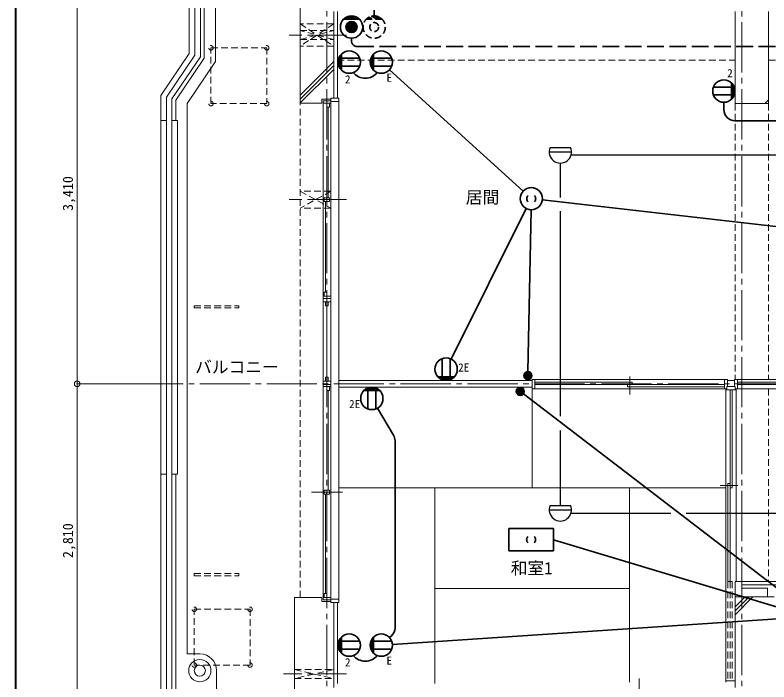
# Model space of a CAD drawing. Units: millimetres at full size, sheet at 1:50. Extents: x -9674 to 9699, y -6794 to 6791.
# Drawn here: x -9674 to -2915, y -2237 to 3738 of the extents above; entities that cross this region are included whole.
import ezdxf
from ezdxf.enums import TextEntityAlignment as Align

# ---------------------------------------------------------------- set-up
doc = ezdxf.new("R2010")
doc.units = ezdxf.units.MM
doc.header["$LTSCALE"] = 50
doc.header["$PDMODE"] = 32
doc.header["$PDSIZE"] = 50
for name, pattern in [('CHAIN1', [8, 5, -1, 1, -1]), ('CHAIN2', [12, 9, -1, 1, -1]), ('DASHED1', [1.8, 1.2, -0.6]), ('DASHED3', [4, 3, -1])]:
    doc.linetypes.add(name, pattern=pattern)
for name, color, linetype, lineweight in [('0-0_図面枠', 7, 'Continuous', 9), ('1-0_芯', 134, 'CHAIN2', 9), ('1-1_躯体', 134, 'Continuous', 9), ('1-2_間仕切', 134, 'Continuous', 9), ('1-3_建具', 134, 'Continuous', 9), ('1-4_仕上げ', 134, 'Continuous', 9), ('1-6_ﾊﾞﾙｺﾆｰ・階段', 134, 'Continuous', 9), ('1-7_その他', 134, 'DASHED1', 9), ('1-8_ハッチ', 134, 'Continuous', 9), ('1-B_寸法', 134, 'Continuous', 9), ('1-C_梁', 134, 'DASHED1', 9), ('2-0_芯', 2, 'Continuous', 35), ('3-2', 3, 'DASHED1', 35), ('3-3', 1, 'Continuous', 25), ('3-E', 3, 'Continuous', 35)]:
    doc.layers.add(name, color=color, linetype=linetype, lineweight=lineweight)
doc.layers.add('1-A_文字', color=134, linetype='Continuous')
doc.styles.add('ＭＳ ゴシック', font='')
doc.styles.get('ＭＳ ゴシック').set_extended_font_data('MS Gothic')

msp = doc.modelspace()

# ---------------------------------------------------------------- linework, layer by layer
at = {"layer": '0-0_図面枠'}
for p, q in [((-9673.92, 6791.43), (-9673.92, -6793.93)), ((-9672.16, 6789.66), (-9672.16, -6792.16)), ((-9670.4, 6787.9), (-9670.4, -6790.4)), ((-9668.64, -6788.64), (-9668.64, 6786.14)), ((-9666.87, 6784.38), (-9666.87, -6786.88)), ((-9665.11, 6782.61), (-9665.11, -6785.11)), ((-9663.35, 6780.85), (-9663.35, -6783.35))]:
    msp.add_line(p, q, dxfattribs=at)
at = {"layer": '1-0_芯'}
for p, q in [((-6877.5, -3375.62), (-6877.5, 4844.38)), ((-3157.5, -3375.62), (-3157.5, 4844.38)), ((-8617.5, 434.38), (2962.5, 434.38)), ((-3157.5, -1365.62), (-1017.5, -1365.62))]:
    msp.add_line(p, q, dxfattribs=at)
at = {"layer": '1-1_躯体'}
for p, q in [((-7117.5, 2949.38), (-7117.5, 4704.38)), ((-6817.5, 2994.38), (-6817.5, 3769.38)), ((-3217.5, 2944.38), (-3217.5, 3769.38)), ((-2917.5, 2944.38), (-2917.5, 3769.38)), ((-6922.5, 2984.38), (-6922.5, 2949.38)), ((-6842.5, 2984.38), (-6922.5, 2984.38)), ((-6922.5, 2949.38), (-7117.5, 2949.38)), ((-3217.5, 2944.38), (-2917.5, 2944.38)), ((-7167.5, -2485.62), (-7167.5, -1480.62)), ((-6922.5, -1480.62), (-7167.5, -1480.62)), ((-6922.5, -1515.62), (-6922.5, -1480.62)), ((-3217.5, -2285.62), (-3217.5, -1475.62)), ((-3217.5, -1475.62), (-2867.5, -1475.62)), ((-6842.5, -1515.62), (-6922.5, -1515.62)), ((-6817.5, -2285.62), (-6817.5, -1525.62))]:
    msp.add_line(p, q, dxfattribs=at)
at = {"layer": '1-2_間仕切'}
for p, q in [((-6770.5, 464.38), (-5037.5, 464.38)), ((-6770.5, 404.38), (-5037.5, 404.38)), ((-3217.5, -1335.62), (-2767.5, -1335.62)), ((-3217.5, -1475.62), (-3217.5, -1335.62)), ((-3157.5, -1475.62), (-3157.5, -1395.62)), ((-3157.5, -1395.62), (-2927.5, -1395.62)), ((-2927.5, -1475.62), (-2927.5, -1395.62))]:
    msp.add_line(p, q, dxfattribs=at)
at = {"layer": '1-3_建具'}
for p, q in [((-6842.5, 2994.38), (-6842.5, 2964.38)), ((-6770.5, 2994.38), (-6842.5, 2994.38)), ((-6912.5, 2969.38), (-6912.5, 2934.38)), ((-6912.5, 2969.38), (-6842.5, 2969.38)), ((-6842.5, 2949.38), (-6912.5, 2949.38)), ((-6912.5, 1234.38), (-6912.5, 2934.38)), ((-6877.5, 2914.38), (-6877.5, 2949.38)), ((-6853.5, 2914.38), (-6877.5, 2914.38)), ((-6865.5, 2101.88), (-6865.5, 2914.38)), ((-6853.5, 2914.38), (-6853.5, 2949.38)), ((-6842.5, 2934.38), (-6842.5, 2969.38)), ((-6842.5, 1234.38), (-6842.5, 2934.38)), ((-6770.5, 2964.38), (-6770.5, -1495.62)), ((-6901.5, 2101.88), (-6853.5, 2101.88)), ((-6877.5, 2101.88), (-6877.5, 2066.88)), ((-6853.5, 2101.88), (-6853.5, 2066.88)), ((-7015.98, 2084.38), (-6739.02, 2084.38)), ((-6889.5, 1254.38), (-6889.5, 2066.88)), ((-6912.5, 1154.38), (-6912.5, 1234.38)), ((-6842.5, 1219.38), (-6912.5, 1219.38)), ((-6901.5, 1254.38), (-6877.5, 1254.38)), ((-6901.5, 1254.38), (-6901.5, 1219.38)), ((-6877.5, 1254.38), (-6877.5, 1219.38)), ((-6842.5, 1234.38), (-6842.5, 1154.38)), ((-6912.5, 1199.38), (-6842.5, 1199.38)), ((-6842.5, 1169.38), (-6912.5, 1169.38)), ((-6912.5, 474.38), (-6912.5, 1154.38)), ((-6889.5, 1134.38), (-6889.5, 1169.38)), ((-6865.5, 1134.38), (-6865.5, 1169.38)), ((-6842.5, 474.38), (-6842.5, 1154.38)), ((-6865.5, 1134.38), (-6889.5, 1134.38)), ((-6877.5, 494.38), (-6877.5, 1134.38)), ((-6912.5, 474.38), (-6912.5, 394.38)), ((-6865.5, 494.38), (-6889.5, 494.38)), ((-6889.5, 494.38), (-6889.5, 459.38)), ((-6865.5, 494.38), (-6865.5, 459.38)), ((-6842.5, 394.38), (-6842.5, 474.38)), ((-5037.5, 474.38), (-5012.5, 474.38)), ((-5037.5, 389.38), (-5037.5, 474.38)), ((-3312.5, 474.38), (-5012.5, 474.38)), ((-4162.5, 338.55), (-4162.5, 498.55)), ((-3312.5, 389.38), (-3312.5, 474.38)), ((-3312.5, 474.38), (-3287.5, 474.38)), ((-3287.5, 410.38), (-3287.5, 474.38)), ((-3222.5, 474.38), (-3197.5, 474.38)), ((-3222.5, 410.38), (-3222.5, 474.38)), ((-3197.5, 474.38), (-1482.5, 474.38)), ((-6842.5, 459.38), (-6912.5, 459.38)), ((-6912.5, 429.38), (-6842.5, 429.38)), ((-6842.5, 409.38), (-6912.5, 409.38)), ((-6877.5, 374.38), (-6877.5, 409.38)), ((-6853.5, 374.38), (-6853.5, 409.38)), ((-4142.5, 448.55), (-5012.5, 448.55)), ((-5012.5, 428.55), (-4142.5, 428.55)), ((-4182.5, 408.55), (-4182.5, 428.55)), ((-4182.5, 428.55), (-3312.5, 428.55)), ((-3312.5, 408.55), (-4182.5, 408.55)), ((-4142.5, 428.55), (-4142.5, 448.55)), ((-3292.5, 410.38), (-3217.5, 410.38)), ((-3287.5, 464.38), (-3222.5, 464.38)), ((-3217.5, 389.38), (-3217.5, 410.38)), ((-2320, 448.55), (-3197.5, 448.55)), ((-3197.5, 428.55), (-2320, 428.55)), ((-6912.5, -1465.62), (-6912.5, 394.38)), ((-6877.5, 374.38), (-6853.5, 374.38)), ((-6865.5, -518.12), (-6865.5, 374.38)), ((-6842.5, -1465.62), (-6842.5, 394.38)), ((-5012.5, 389.38), (-3312.5, 389.38)), ((-3312.5, 389.38), (-3302.5, 389.38)), ((-3302.5, 379.38), (-3302.5, 389.38)), ((-3302.5, 379.38), (-3207.5, 379.38)), ((-3263.33, 379.38), (-3263.33, -498.12)), ((-3217.5, 389.38), (-3207.5, 389.38)), ((-3207.5, 379.38), (-3207.5, 389.38)), ((-3207.5, -1335.62), (-3207.5, 379.38)), ((-1482.5, 389.38), (-3197.5, 389.38)), ((-3263.33, -458.12), (-3263.33, -1335.62)), ((-7015.98, -535.62), (-6739.02, -535.62)), ((-6901.5, -518.12), (-6853.5, -518.12)), ((-6877.5, -518.12), (-6877.5, -553.12)), ((-6853.5, -518.12), (-6853.5, -553.12)), ((-3353.33, -478.12), (-3193.33, -478.12)), ((-6889.5, -1445.62), (-6889.5, -553.12)), ((-3263.33, -1335.62), (-3283.33, -1335.62)), ((-6912.5, -1500.62), (-6912.5, -1465.62)), ((-6842.5, -1480.62), (-6912.5, -1480.62)), ((-6901.5, -1445.62), (-6877.5, -1445.62)), ((-6901.5, -1445.62), (-6901.5, -1480.62)), ((-6877.5, -1445.62), (-6877.5, -1480.62)), ((-6842.5, -1465.62), (-6842.5, -1500.62)), ((-6912.5, -1500.62), (-6842.5, -1500.62)), ((-4077.5, -2483.09), (-4077.5, -2206.14)), ((-3302.5, -2237.62), (-3302.5, -2225.62))]:
    msp.add_line(p, q, dxfattribs=at)
at = {"layer": '1-3_建具', "linetype": 'DASHED1'}
for p, q in [((-3283.33, -1335.62), (-3283.33, -2225.62)), ((-3263.33, -1335.62), (-3263.33, -2225.62)), ((-3263.33, -1335.62), (-3243.33, -1335.62)), ((-3243.33, -1335.62), (-3243.33, -2225.62))]:
    msp.add_line(p, q, dxfattribs=at)
at = {"layer": '1-3_建具'}
for points in [[(-6770.5, 2994.38), (-6770.5, 2964.38), (-6842.5, 2964.38)], [(-6901.5, 2101.88), (-6901.5, 2066.88), (-6853.5, 2066.88)], [(-5037.5, 389.38), (-5012.5, 389.38), (-5012.5, 474.38)], [(-3207.5, 389.38), (-3197.5, 389.38), (-3197.5, 474.38)], [(-3302.5, 389.38), (-3292.5, 389.38), (-3292.5, 410.38)], [(-3217.5, -2225.62), (-3302.5, -2225.62), (-3302.5, 379.38)], [(-3263.33, -498.12), (-3243.33, -498.12), (-3243.33, 379.38)], [(-3283.33, -1335.62), (-3283.33, -458.12), (-3263.33, -458.12)], [(-6901.5, -518.12), (-6901.5, -553.12), (-6853.5, -553.12)], [(-6770.5, -1525.62), (-6770.5, -1495.62), (-6842.5, -1495.62)], [(-6770.5, -1525.62), (-6842.5, -1525.62), (-6842.5, -1495.62)]]:
    msp.add_lwpolyline(points, dxfattribs=at)
at = {"layer": '1-4_仕上げ'}
for p, q in [((-5037.5, -497.28), (-5037.5, 404.38)), ((-6770.5, -497.28), (-3302.5, -497.28)), ((-5910, -2250.62), (-5910, -497.28)), ((-4165, -2237.62), (-4165, -497.28)), ((-5910, -1398.95), (-4165, -1398.95))]:
    msp.add_line(p, q, dxfattribs=at)
at = {"layer": '1-6_ﾊﾞﾙｺﾆｰ・階段'}
for p, q in [((-7977.5, 4329.98), (-7977.5, 3352.92)), ((-8112.5, 4294.38), (-8112.5, 3394.38)), ((-7877.5, 3824.38), (-7877.5, 3322.21)), ((-8367.5, 3018.38), (-8112.5, 3394.38)), ((-8317.5, 3003.03), (-8062.5, 3379.03)), ((-8267.5, 2987.67), (-8012.5, 3363.67)), ((-8232.5, 2976.92), (-7977.5, 3352.92)), ((-8132.5, 2946.21), (-7877.5, 3322.21)), ((-8367.5, 3018.38), (-8367.5, -2485.62)), ((-8317.5, 3003.03), (-8317.5, -2435.62)), ((-8267.5, 2987.67), (-8267.5, -2385.62)), ((-8232.5, 2976.92), (-8232.5, 2794.38)), ((-8317.5, 2794.38), (-8367.5, 2794.38)), ((-8217.5, 2794.38), (-8267.5, 2794.38)), ((-8217.5, 2794.38), (-8217.5, -375.62)), ((-8317.5, -375.62), (-8367.5, -375.62)), ((-8217.5, -375.62), (-8267.5, -375.62)), ((-8232.5, -375.62), (-8232.5, -2350.62)), ((-7867.5, -2135.62), (-7867.5, -2350.62))]:
    msp.add_line(p, q, dxfattribs=at)
for points in [[(-8317.5, 4685.74), (-8062.5, 4309.74), (-8062.5, 3379.03)], [(-8267.5, 4701.1), (-8012.5, 4325.1), (-8012.5, 3363.67)], [(-8017.5, -1985.62), (-8132.5, -1985.62), (-8132.5, 2946.21)]]:
    msp.add_lwpolyline(points, dxfattribs=at)
for radius in [100, 50]:
    msp.add_circle((-8017.5, -2135.62), radius, dxfattribs=at)
msp.add_arc((-8017.5, -2135.62), 150, 0, 90, dxfattribs=at)
at = {"layer": '1-7_その他'}
for p, q in [((-6817.5, 3659.38), (-7117.5, 3659.38)), ((-7117.5, 3659.38), (-6817.5, 3459.38)), ((-6817.5, 3659.38), (-7117.5, 3459.38)), ((-7117.5, 3599.38), (-6817.5, 3599.38)), ((-7117.5, 3519.38), (-6817.5, 3599.38)), ((-6817.5, 3519.38), (-7117.5, 3599.38)), ((-7117.5, 3519.38), (-6817.5, 3519.38)), ((-6817.5, 3459.38), (-7117.5, 3459.38)), ((-7917.5, 3444.38), (-7417.5, 3444.38)), ((-7917.5, 2944.38), (-7917.5, 3444.38)), ((-7417.5, 3444.38), (-7417.5, 2944.38)), ((-7417.5, 2944.38), (-7917.5, 2944.38)), ((-6842.5, 2159.38), (-7117.5, 2159.38)), ((-7117.5, 2159.38), (-6842.5, 2009.38)), ((-6842.5, 2159.38), (-7117.5, 2009.38)), ((-6842.5, 2009.38), (-7117.5, 2009.38)), ((-8067.5, 1134.38), (-8067.5, 1114.38)), ((-8067.5, 1114.38), (-7667.5, 1114.38)), ((-8067.5, -1265.62), (-8067.5, -1285.62)), ((-8067.5, -1285.62), (-7667.5, -1285.62)), ((-8067.5, -1585.62), (-7567.5, -1585.62)), ((-8067.5, -2085.62), (-8067.5, -1585.62)), ((-7567.5, -1585.62), (-7567.5, -2085.62)), ((-7567.5, -2085.62), (-8067.5, -2085.62)), ((-7167.5, -2125.62), (-6817.5, -2125.62)), ((-7167.5, -2125.62), (-6817.5, -2205.62)), ((-6817.5, -2125.62), (-7167.5, -2205.62)), ((-7167.5, -2205.62), (-6817.5, -2205.62))]:
    msp.add_line(p, q, dxfattribs=at)
at = {"layer": '1-7_その他', "linetype": 'CHAIN1'}
for p, q in [((-6702.5, 3559.38), (-7217.5, 3559.38)), ((-6702.5, 2084.38), (-7217.5, 2084.38)), ((-6702.5, -2165.62), (-7267.5, -2165.62))]:
    msp.add_line(p, q, dxfattribs=at)
at = {"layer": '1-7_その他'}
for points in [[(-8067.5, 1134.38), (-7667.5, 1134.38), (-7667.5, 1114.38)], [(-8067.5, -1265.62), (-7667.5, -1265.62), (-7667.5, -1285.62)]]:
    msp.add_lwpolyline(points, dxfattribs=at)
for centre in [(-7917.5, 3444.38), (-7417.5, 3444.38), (-7917.5, 2944.38), (-7417.5, 2944.38), (-8067.5, -1585.62), (-7567.5, -1585.62), (-8067.5, -2085.62), (-7567.5, -2085.62)]:
    msp.add_circle(centre, 20, dxfattribs=at)
at = {"layer": '1-8_ハッチ'}
for p, q in [((-6782.5, 2994.38), (-6782.5, 3769.38)), ((-7117.5, 3021.17), (-6817.5, 3321.17)), ((-7117.5, 2985.82), (-6817.5, 3285.82)), ((-7117.5, 2950.46), (-6817.5, 3250.46)), ((-2951.65, 2944.38), (-2917.5, 2978.53)), ((-3217.5, -1634.82), (-3058.3, -1475.62)), ((-3217.5, -1599.46), (-3093.65, -1475.62)), ((-3217.5, -1564.11), (-3129.01, -1475.62)), ((-6782.5, -2250.62), (-6782.5, -1525.62))]:
    msp.add_line(p, q, dxfattribs=at)
at = {"layer": '1-B_寸法'}
for p, q in [((-9117.5, 434.38), (-9117.5, 3844.38)), ((-9117.5, -2375.62), (-9117.5, 434.38)), ((-9117.5, 434.38), (-8617.5, 434.38))]:
    msp.add_line(p, q, dxfattribs=at)
msp.add_point((-9117.5, 434.38), dxfattribs=at)
at = {"layer": '1-C_梁'}
for p, q in [((-6782.5, 3334.38), (-3217.5, 3334.38)), ((-2917.5, 3334.38), (-1347.5, 3334.38)), ((-7117.5, -1480.62), (-7117.5, 2949.38)), ((-3217.5, 2944.38), (-3217.5, 474.38)), ((-2917.5, 2944.38), (-2917.5, 474.38)), ((-2917.5, 389.38), (-2917.5, -1335.62))]:
    msp.add_line(p, q, dxfattribs=at)
at = {"layer": '2-0_芯'}
for p, q in [((-6750.86, 3247.86), (-6750.86, 3384.55)), ((-6747.85, 3244.79), (-6747.85, 3387.62)), ((-6463.42, 3247.86), (-6463.42, 3384.55)), ((-6460.42, 3244.79), (-6460.42, 3387.62)), ((-6774.86, 3291.88), (-6774.86, 3340.53)), ((-6771.54, 3351.21), (-6584.14, 3351.21)), ((-6768.86, 3274.74), (-6768.86, 3357.67)), ((-6762.86, 3263.53), (-6762.86, 3368.88)), ((-6756.86, 3254.9), (-6756.86, 3377.52)), ((-6487.42, 3291.88), (-6487.42, 3340.53)), ((-6484.1, 3351.21), (-6296.71, 3351.21)), ((-6481.42, 3274.74), (-6481.42, 3357.67)), ((-6475.42, 3263.53), (-6475.42, 3368.88)), ((-6469.42, 3254.9), (-6469.42, 3377.52)), ((-6771.54, 3281.21), (-6584.14, 3281.21)), ((-6484.1, 3281.21), (-6296.71, 3281.21)), ((-5119.78, 2160.57), (-6316.41, 3248.91)), ((-3249.33, 2985.76), (-3249.33, 3128.59)), ((-3246.33, 2988.83), (-3246.33, 3125.51)), ((-3240.33, 2995.86), (-3240.33, 3118.48)), ((-3234.33, 3004.49), (-3234.33, 3109.85)), ((-3413.04, 3092.17), (-3225.65, 3092.17)), ((-3228.33, 3015.71), (-3228.33, 3098.64)), ((-3222.33, 3032.85), (-3222.33, 3081.49)), ((-3413.04, 3022.17), (-3225.65, 3022.17)), ((-3319.35, 2890.57), (-3319.35, 2957.15)), ((-2586.03, 2790.57), (-3219.35, 2790.57)), ((-4946.46, 2081.93), (-2149.35, 1762.3)), ((-5764.74, 654.53), (-5090.5, 2003.84)), ((-5075.86, 543.12), (-5047.74, 1993.31)), ((-5844.19, 471.86), (-5844.19, 659.26)), ((-5774.19, 471.86), (-5774.19, 659.26)), ((-5737.78, 495.55), (-5880.61, 495.55)), ((-5740.85, 492.54), (-5877.54, 492.54)), ((-5747.88, 486.54), (-5870.5, 486.54)), ((-5756.51, 480.54), (-5861.87, 480.54)), ((-5767.73, 474.54), (-5850.66, 474.54)), ((-5112.56, 507.12), (-5040.55, 507.12)), ((-5111.26, 516.72), (-5041.85, 516.72)), ((-5111.26, 497.52), (-5041.85, 497.52)), ((-5107.02, 526.32), (-5046.1, 526.32)), ((-5107.02, 487.92), (-5046.1, 487.92)), ((-5098.16, 535.93), (-5054.95, 535.93)), ((-5098.16, 478.31), (-5054.95, 478.31)), ((-5784.87, 468.54), (-5833.51, 468.54)), ((-6403.99, 373.22), (-6546.82, 373.22)), ((-6407.06, 376.23), (-6543.75, 376.23)), ((-6414.1, 382.23), (-6536.72, 382.23)), ((-6422.73, 388.23), (-6528.08, 388.23)), ((-6433.94, 394.23), (-6516.87, 394.23)), ((-6510.41, 396.91), (-6510.41, 209.51)), ((-6451.09, 400.23), (-6499.73, 400.23)), ((-6440.41, 396.91), (-6440.41, 209.51)), ((-5180.54, 365.7), (-5108.53, 365.7)), ((-5179.24, 375.3), (-5109.83, 375.3)), ((-5179.24, 356.1), (-5109.83, 356.1)), ((-5174.99, 384.9), (-5114.07, 384.9)), ((-5174.99, 346.5), (-5114.07, 346.5)), ((-5166.14, 394.5), (-5122.93, 394.5)), ((-5115.94, 343.81), (-2632.19, -1557.39)), ((-5166.14, 336.89), (-5122.93, 336.89)), ((-6281.29, -26.16), (-6424.62, 217.04)), ((-6267.45, -76.93), (-6267.45, -1751.09)), ((-5247.56, -1062.27), (-5247.56, -862.27)), ((-4847.56, -962.27), (-2649.2, -1623.87)), ((-4847.56, -1062.27), (-5247.56, -1062.27)), ((-6290.61, -1900.32), (-2649.2, -1657.39)), ((-6774.86, -1931.3), (-6774.86, -1882.66)), ((-6771.54, -1871.98), (-6584.14, -1871.98)), ((-6768.86, -1948.44), (-6768.86, -1865.51)), ((-6762.86, -1959.66), (-6762.86, -1854.3)), ((-6756.86, -1968.29), (-6756.86, -1845.67)), ((-6750.86, -1975.32), (-6750.86, -1838.64)), ((-6747.85, -1978.39), (-6747.85, -1835.56)), ((-6487.42, -1931.3), (-6487.42, -1882.66)), ((-6484.1, -1871.98), (-6296.71, -1871.98)), ((-6481.42, -1948.44), (-6481.42, -1865.51)), ((-6475.42, -1959.66), (-6475.42, -1854.3)), ((-6469.42, -1968.29), (-6469.42, -1845.67)), ((-6463.42, -1975.32), (-6463.42, -1838.64)), ((-6460.42, -1978.39), (-6460.42, -1835.56)), ((-6300.24, -1825.14), (-6316.34, -1839.76)), ((-6771.54, -1941.98), (-6584.14, -1941.98)), ((-6484.1, -1941.98), (-6296.71, -1941.98))]:
    msp.add_line(p, q, dxfattribs=at)
msp.add_lwpolyline([(-4847.56, -1062.27), (-4847.56, -862.27), (-5247.56, -862.27)], dxfattribs=at)
for centre, radius in [((-6677.84, 3316.21), 100.02), ((-6390.4, 3316.21), 100.02), ((-3319.35, 3057.17), 100.02), ((-5045.81, 2093.28), 100), ((-5809.19, 565.56), 100.02), ((-5076.56, 507.12), 36.01), ((-6475.41, 303.21), 100.02), ((-5144.53, 365.7), 36.01), ((-6677.84, -1906.98), 100.02), ((-6390.4, -1906.98), 100.02)]:
    msp.add_circle(centre, radius, dxfattribs=at)
for centre, radius, start, end in [((-6534.12, 3316.21), 143.72, 220.72684, 319.27316), ((-3219.35, 2890.57), 100, 180, 270), ((-5045.73, 2093.28), 40.08, 134.60825, 225.39172), ((-5045.89, 2093.28), 40.08, 314.60825, 45.39172), ((-6367.45, -76.93), 100, 0, 30.51275), ((-5047.48, -962.27), 40.08, 134.60825, 225.39172), ((-5047.64, -962.27), 40.08, 314.60825, 45.39172), ((-6367.45, -1751.09), 100, 312.22762, 0), ((-6534.12, -1906.98), 143.72, 220.72684, 319.27316)]:
    msp.add_arc(centre, radius, start, end, dxfattribs=at)
at = {"layer": '3-2'}
for p, q in [((-6406.83, 3718.74), (-6501.83, 3718.74)), ((-6420.21, 3724.74), (-6488.45, 3724.74)), ((-6454.33, 3730.74), (-6454.33, 3782.68)), ((-6382.92, 3700.74), (-6525.74, 3700.74)), ((-6389.34, 3706.74), (-6519.32, 3706.74)), ((-6397.09, 3712.74), (-6511.57, 3712.74))]:
    msp.add_line(p, q, dxfattribs=at)
for radius in [100, 40]:
    msp.add_circle((-6454.33, 3630.74), radius, dxfattribs=at)
at = {"layer": '3-3'}
for p, q in [((-4884.71, 2511.73), (-4684.67, 2511.73)), ((-4876.37, 2551.73), (-4693, 2551.73)), ((-2496.69, 2481.72), (-4689.27, 2481.72)), ((-4784.69, 2102.68), (-4784.69, 2411.71)), ((-4784.69, 144.26), (-4784.69, 1980.73)), ((-4784.69, -654.92), (-4784.69, 15.14)), ((-4876.37, -654.92), (-4693, -654.92)), ((-4884.71, -694.92), (-4684.67, -694.92)), ((-4689.27, -724.93), (-3793.84, -724.93)), ((-3656.6, -724.93), (-2287.91, -724.93))]:
    msp.add_line(p, q, dxfattribs=at)
for centre in [(-4784.69, 2511.74), (-4784.69, -694.91)]:
    msp.add_arc(centre, 100.03, 156.4305, 23.56947, dxfattribs=at)
at = {"layer": '3-E'}
for p, q in [((-6609.94, 3718.74), (-6704.94, 3718.74)), ((-6623.32, 3724.74), (-6691.56, 3724.74)), ((-6586.03, 3700.74), (-6728.86, 3700.74)), ((-6592.45, 3706.74), (-6722.43, 3706.74)), ((-6600.21, 3712.74), (-6714.68, 3712.74)), ((-6702.44, 3608.94), (-6702.44, 3652.53)), ((-6697.44, 3600.74), (-6697.44, 3660.74)), ((-6692.44, 3595.03), (-6692.44, 3666.44)), ((-6687.44, 3590.74), (-6687.44, 3670.74)), ((-6682.44, 3587.43), (-6682.44, 3674.04)), ((-6677.44, 3584.91), (-6677.44, 3676.56)), ((-6672.44, 3583.04), (-6672.44, 3678.43)), ((-6667.44, 3581.75), (-6667.44, 3679.73)), ((-6662.44, 3580.99), (-6662.44, 3680.49)), ((-6657.44, 3580.74), (-6657.44, 3680.74)), ((-6652.44, 3580.99), (-6652.44, 3680.49)), ((-6647.44, 3581.75), (-6647.44, 3679.73)), ((-6642.44, 3583.04), (-6642.44, 3678.43)), ((-6637.44, 3584.91), (-6637.44, 3676.56)), ((-6632.44, 3587.43), (-6632.44, 3674.04)), ((-6627.44, 3590.74), (-6627.44, 3670.74)), ((-6622.44, 3595.03), (-6622.44, 3666.44)), ((-6617.44, 3600.74), (-6617.44, 3660.74)), ((-6612.44, 3608.94), (-6612.44, 3652.53))]:
    msp.add_line(p, q, dxfattribs=at)
at = {"layer": '3-E', "linetype": 'DASHED3'}
for p, q in [((-6657.44, 3506.28), (-6657.44, 3530.74)), ((-6607.44, 3456.28), (-2502.88, 3456.28))]:
    msp.add_line(p, q, dxfattribs=at)
at = {"layer": '3-E'}
for radius in [100, 50]:
    msp.add_circle((-6657.44, 3630.74), radius, dxfattribs=at)
at = {"layer": '3-E', "linetype": 'DASHED3'}
msp.add_arc((-6607.44, 3506.28), 50, 180, 270, dxfattribs=at)

# ---------------------------------------------------------------- texts
at = {"layer": '1-A_文字', "style": 'ＭＳ ゴシック'}
for s, p in [('居間', (-5633.07, 2017.57)), ('バルコニー', (-8059.87, 496.98)), ('和室1', (-5229.95, -1305.01))]:
    msp.add_text(s, height=110, dxfattribs=at).set_placement(p, align=Align.BOTTOM_LEFT)
at = {"layer": '1-B_寸法', "style": 'ＭＳ ゴシック'}
for s, p in [('3,410', (-9127.5, 1983.13)), ('2,810', (-9127.5, -1126.87))]:
    msp.add_text(s, height=91.64, rotation=90, dxfattribs=at).set_placement(p, align=Align.BOTTOM_LEFT)
at = {"layer": '2-0_芯', "color": 7, "style": 'ＭＳ ゴシック'}
for s, p in [('2', (-3289.47, 3159.22)), ('2', (-6716.14, 3103.71)), ('E', (-6343.69, 3118.91)), ('2E', (-5701.38, 522.38)), ('2E', (-6679.18, 194.43)), ('2', (-6716.14, -2119.47)), ('E', (-6343.69, -2104.27))]:
    msp.add_text(s, height=73.31, dxfattribs=at).set_placement(p, align=Align.BOTTOM_LEFT)

doc.saveas('drawing.dxf')
